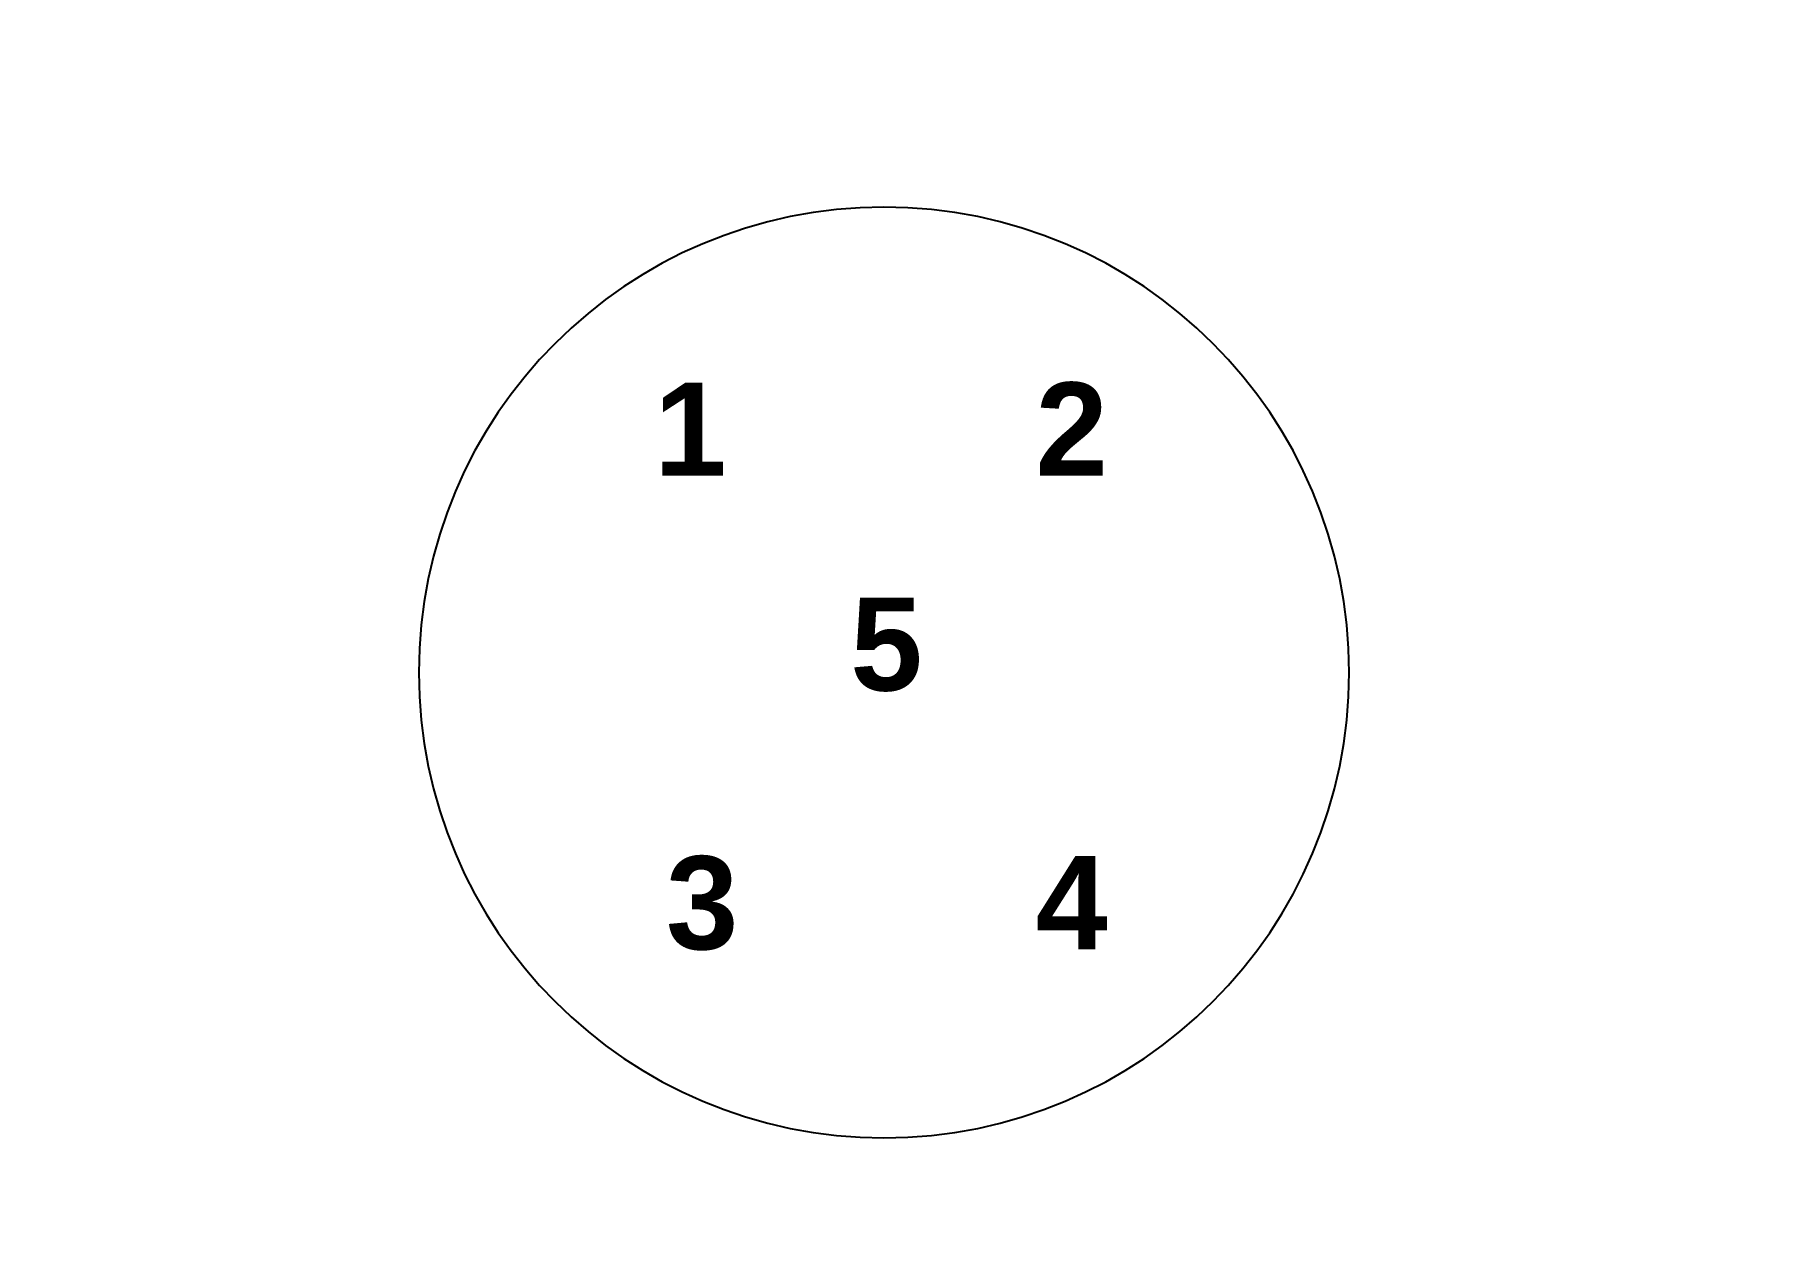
# Paper-space layout 'Układ1' of a CAD drawing. Header units: millimetres. Extents: x 1 to 289, y 1 to 203.
# The model-space entities are those that its viewports show. They can reach past a viewport. Long polylines and large blocks are cut down to what shows.
import ezdxf

# ---------------------------------------------------------------- set-up
doc = ezdxf.new("R2010")
doc.units = ezdxf.units.MM
doc.layers.add('Szalka', color=7, linetype='Continuous')
doc.layers.add('Wymiarowanie', color=242, linetype='Continuous')
doc.layers.get('Wymiarowanie').off()
doc.styles.get("Standard").update_dxf_attribs({"font": 'arial.ttf'})

msp = doc.modelspace()

# ---------------------------------------------------------------- linework, layer by layer
at = {"layer": 'Szalka'}
for start, end in [(0, 180), (180, 0)]:
    msp.add_arc((12901.55, 18793.43), 100, start, end, dxfattribs=at)

# ---------------------------------------------------------------- texts
at = {"layer": 'Szalka', "char_height": 20, "attachment_point": 1}
for s, insert in [('{\\fArial|b1|i0|c238|p34;2}', (12934.13, 18855.74)), ('{\\fArial|b1|i0|c238|p34;1}', (12852.17, 18855.74)), ('{\\fArial|b1|i0|c238|p34;5}', (12894.31, 18809.54)), ('{\\fArial|b1|i0|c238|p34;3}', (12854.69, 18753.96)), ('{\\fArial|b1|i0|c238|p34;4}', (12934.13, 18753.96))]:
    msp.add_mtext_dynamic_manual_height_columns(s, width=31.2375, gutter_width=12.5, heights=[0], dxfattribs=dict(at, insert=insert))

psp = doc.layouts.new('Układ1')

# ---------------------------------------------------------------- viewports
at = {"layer": 'Wymiarowanie', "view_target_point": (-12108.7, 15134.12)}
vp = psp.add_viewport(center=(145.35, 101.89), size=(287.81, 201.664), view_center_point=(25014.23, 3665.65), view_height=261.4158, dxfattribs=at)
vp.frozen_layers = ['Wymiarowanie']

doc.saveas('drawing.dxf')
